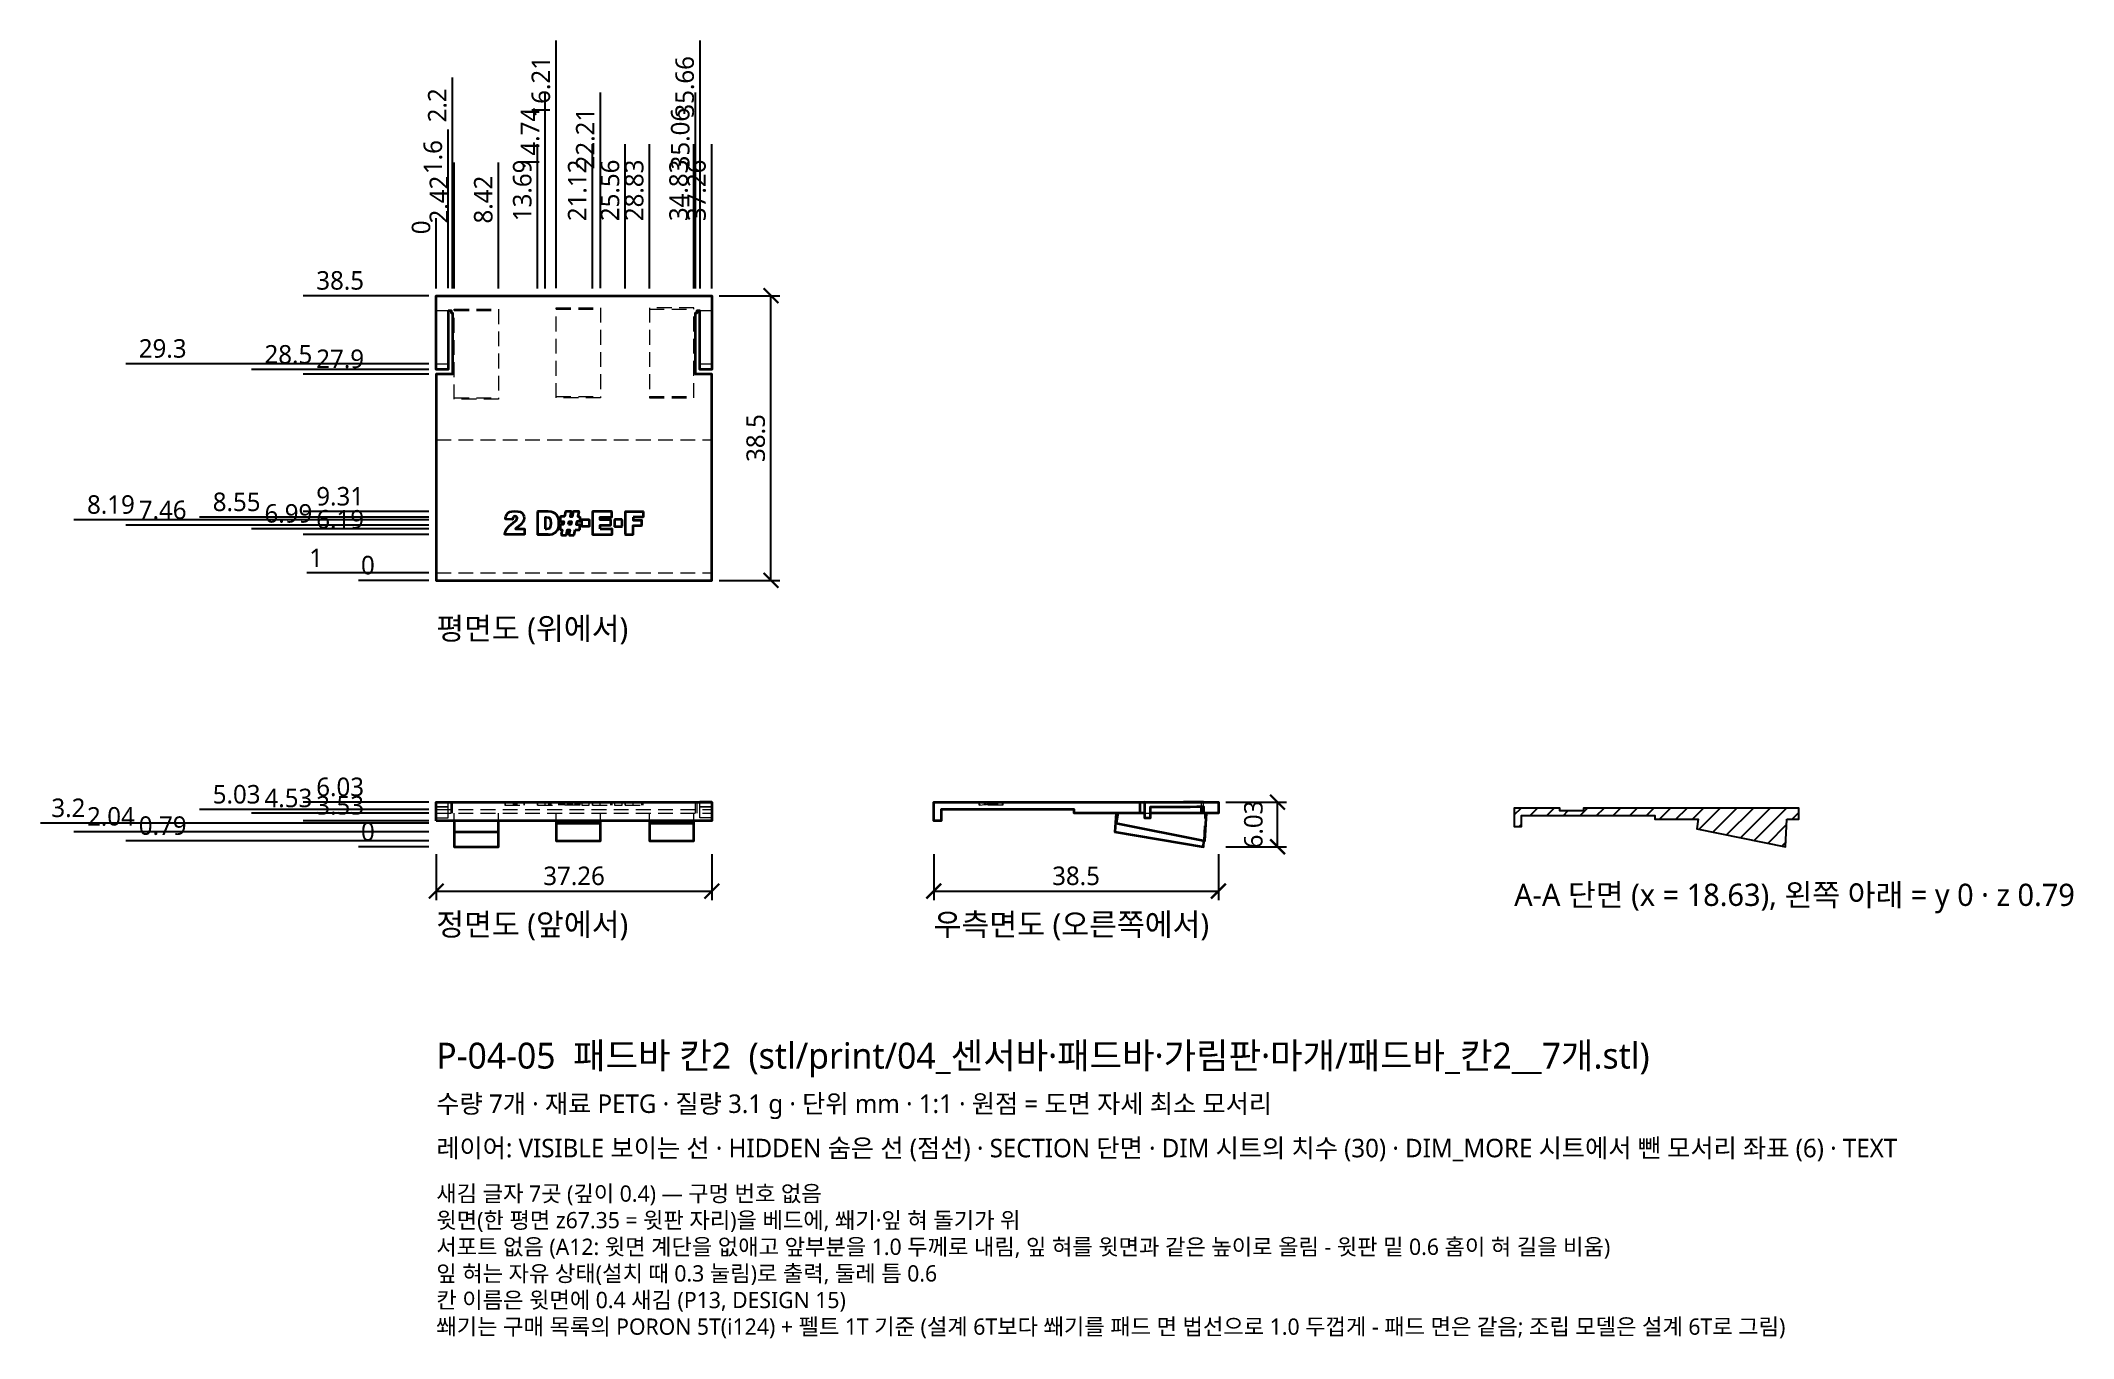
# Model space of a CAD drawing. Header units: millimetres. Extents: x -54 to 221, y -66 to 109.
import ezdxf

# ---------------------------------------------------------------- set-up
doc = ezdxf.new("R2010")
doc.units = ezdxf.units.MM
doc.linetypes.add('HIDDEN', pattern=[3, 2, -1])
for name, color, linetype, lineweight in [('DIM', 4, 'CONTINUOUS', 13), ('DIM_MORE', 3, 'CONTINUOUS', 13), ('HIDDEN', 8, 'HIDDEN', 18), ('SECTION', 5, 'CONTINUOUS', 25), ('TEXT', 7, 'CONTINUOUS', 18), ('VISIBLE', 7, 'CONTINUOUS', 35)]:
    doc.layers.add(name, color=color, linetype=linetype, lineweight=lineweight)
doc.styles.add('KR', font='malgun.ttf')
doc.dimstyles.new('TOCCATA', dxfattribs={"dimtxt": 2.5, "dimasz": 2, "dimexe": 1.2, "dimexo": 1, "dimgap": 0.8, "dimtad": 1, "dimdsep": 46, "dimtxsty": 'KR', "dimblk": 'ARCHTICK', "dimcen": 2.5, "dimazin": 3, "dimtfac": 0.5, "dimtmove": 2, "dimatfit": 3})

# ---------------------------------------------------------------- blocks, each defined once
blk = doc.blocks.new('_ARCHTICK')
at = {"color": 0, "linetype": 'BYBLOCK', "const_width": 0.15}
blk.add_lwpolyline([(-0.5, -0.5), (0.5, 0.5)], dxfattribs=at)
blk = doc.blocks.new('*D6')
for p, q in [((1.6, 85.53), (1.6, 97.03)), ((1.6, 81.53), (1.6, 85.53)), ((1.6, 75.53), (1.6, 81.53))]:
    blk.add_line(p, q)
at = {"layer": 'Defpoints'}
for p in [(1.6, 89.53), (1.6, 74.53), (0, 36.03)]:
    blk.add_point(p, dxfattribs=at)
at = {"layer": 'DIM', "insert": (-0.45, 93.28), "char_height": 2.5, "attachment_point": 5, "rotation": 90, "style": 'KR'}
blk.add_mtext('1.6', dxfattribs=at)
blk = doc.blocks.new('*D12')
for p, q in [((16.21, 92.53), (16.21, 109.03)), ((16.21, 88.53), (16.21, 92.53)), ((16.21, 75.53), (16.21, 88.53))]:
    blk.add_line(p, q)
at = {"layer": 'Defpoints'}
for p in [(16.21, 96.53), (16.21, 74.53), (0, 36.03)]:
    blk.add_point(p, dxfattribs=at)
at = {"layer": 'DIM', "insert": (14.16, 102.78), "char_height": 2.5, "attachment_point": 5, "rotation": 90, "style": 'KR'}
blk.add_mtext('16.21', dxfattribs=at)
blk = doc.blocks.new('*D14')
for p, q in [((22.21, 85.53), (22.21, 102.03)), ((22.21, 81.53), (22.21, 85.53)), ((22.21, 75.53), (22.21, 81.53))]:
    blk.add_line(p, q)
at = {"layer": 'Defpoints'}
for p in [(22.21, 89.53), (22.21, 74.53), (0, 36.03)]:
    blk.add_point(p, dxfattribs=at)
at = {"layer": 'DIM', "insert": (20.16, 95.78), "char_height": 2.5, "attachment_point": 5, "rotation": 90, "style": 'KR'}
blk.add_mtext('22.21', dxfattribs=at)

msp = doc.modelspace()

# ---------------------------------------------------------------- hatches: boundary and pattern name
at = {"layer": 'SECTION'}
h = msp.add_hatch(dxfattribs=at)
h.set_pattern_fill('ANSI31', scale=0.5)
h.paths.add_polyline_path([(182.638, 3.74), (184.258, 3.74), (184.258, 5.24), (155.121, 5.24), (155.121, 4.84), (151.926, 4.84), (151.926, 5.24), (145.758, 5.24), (145.758, 2.74), (146.758, 2.74), (146.758, 4.24), (164.758, 4.24), (164.758, 3.74), (170.638, 3.74), (170.441, 2.41), (182.441, 0)])

# ---------------------------------------------------------------- linework, layer by layer
at = {"layer": 'HIDDEN'}
for points in [[(0, 72.529), (1.593, 72.529)], [(2.425, 60.532), (2.425, 72.699), (8.425, 72.699), (8.425, 60.532), (2.425, 60.532)], [(2.425, 72.532), (8.425, 72.532)], [(16.21, 60.712), (16.21, 72.909), (22.21, 72.909), (22.21, 60.712), (16.21, 60.712)], [(16.21, 72.712), (22.21, 72.712)], [(28.833, 60.712), (34.833, 60.712), (34.833, 72.909), (28.833, 72.909), (28.833, 60.712)], [(28.833, 72.712), (34.833, 72.712)], [(35.665, 72.529), (37.258, 72.529)], [(0, 65.329), (1.6, 65.329)], [(35.658, 65.329), (37.258, 65.329)], [(2.425, 60.699), (8.425, 60.699)], [(16.21, 60.909), (22.21, 60.909)], [(28.833, 60.909), (34.833, 60.909)], [(0, 55.029), (37.258, 55.029)], [(0, 37.029), (37.258, 37.029)], [(0, 3.926), (1.6, 3.926), (1.6, 6.022)], [(0, 5.986), (1.6, 5.986)], [(2, 4.526), (2, 6.026)], [(2.2, 4.526), (2.2, 6.026)], [(9.283, 6.026), (9.283, 5.626), (11.909, 5.626), (11.909, 6.026)], [(9.345, 5.626), (9.345, 6.026)], [(10.422, 5.626), (10.422, 6.026)], [(10.516, 5.626), (10.516, 6.026)], [(10.696, 5.626), (10.696, 6.026)], [(10.758, 5.626), (10.758, 6.026)], [(10.852, 5.626), (10.852, 6.026)], [(10.914, 5.626), (10.914, 6.026)], [(10.935, 5.626), (10.935, 6.026)], [(11.888, 5.626), (11.888, 6.026)], [(13.695, 5.626), (16.58, 5.626), (16.58, 6.026)], [(13.695, 5.626), (13.695, 6.026), (13.695, 5.626)], [(14.743, 5.626), (14.743, 6.026)], [(15.203, 5.626), (15.203, 6.026)], [(15.297, 5.626), (15.297, 6.026)], [(15.384, 5.626), (15.384, 6.026)], [(15.527, 5.626), (15.527, 6.026)], [(19.396, 5.626), (16.765, 5.626), (16.765, 6.026)], [(16.902, 5.626), (16.902, 6.026)], [(17.038, 5.626), (17.038, 6.026)], [(17.171, 5.626), (17.171, 6.026)], [(17.253, 5.626), (17.253, 6.026)], [(17.39, 5.626), (17.39, 6.026)], [(17.738, 5.626), (17.738, 6.026)], [(17.876, 5.626), (17.876, 6.026)], [(17.933, 5.626), (17.933, 6.026)], [(17.96, 5.626), (17.96, 6.026)], [(18.064, 5.626), (18.064, 6.026)], [(18.093, 5.626), (18.093, 6.026)], [(18.203, 5.626), (18.203, 6.026)], [(18.23, 5.626), (18.23, 6.026)], [(18.285, 5.626), (18.285, 6.026)], [(18.42, 5.626), (18.42, 6.026)], [(18.772, 5.626), (18.772, 6.026)], [(18.909, 5.626), (18.909, 6.026)], [(18.99, 5.626), (18.99, 6.026)], [(19.129, 5.626), (19.129, 6.026)], [(19.259, 5.626), (19.259, 6.026)], [(19.396, 5.626), (19.397, 6.026), (19.396, 5.626)], [(19.669, 6.026), (19.669, 5.626), (20.68, 5.626), (20.68, 6.026)], [(21.121, 5.626), (23.774, 5.626), (23.774, 6.026)], [(21.121, 5.626), (21.121, 6.026), (21.121, 5.626)], [(22.171, 5.626), (22.171, 6.026)], [(23.617, 5.626), (23.617, 6.026)], [(23.729, 5.626), (23.729, 6.026)], [(24.102, 6.026), (24.102, 5.626), (25.114, 5.626), (25.114, 6.026)], [(25.56, 5.626), (27.977, 5.626), (27.977, 6.026)], [(25.56, 5.626), (25.56, 6.026), (25.56, 5.626)], [(26.613, 5.626), (26.613, 6.026)], [(27.778, 6.026), (27.778, 5.626), (27.778, 6.026)], [(35.058, 4.526), (35.058, 6.026)], [(35.258, 4.526), (35.258, 6.026)], [(37.258, 3.926), (35.658, 3.926), (35.658, 6.022)], [(35.658, 5.986), (37.258, 5.986)], [(76.621, 6.026), (76.621, 5.626), (73.395, 5.626), (73.395, 6.026)], [(73.444, 5.626), (73.444, 6.026)], [(73.497, 5.626), (76.515, 6.026)], [(74.117, 5.626), (74.117, 6.026)], [(74.246, 5.626), (74.246, 6.026)], [(74.306, 5.626), (74.306, 6.026)], [(74.529, 5.626), (74.529, 6.026)], [(74.672, 5.626), (74.672, 6.026)], [(74.718, 5.626), (74.718, 6.026)], [(74.803, 5.626), (74.803, 6.026)], [(75.201, 5.626), (75.201, 6.026)], [(75.399, 5.626), (75.399, 6.026)], [(75.451, 5.626), (75.451, 6.026)], [(75.474, 5.626), (75.474, 6.026)], [(75.485, 5.626), (75.485, 6.026)], [(75.612, 5.626), (75.612, 6.026)], [(75.657, 5.626), (75.657, 6.026)], [(75.728, 5.626), (75.728, 6.026)], [(75.76, 5.626), (75.76, 6.026)], [(75.77, 5.626), (75.77, 6.026)], [(75.804, 5.626), (75.804, 6.026)], [(75.808, 5.626), (75.808, 6.026)], [(75.847, 5.626), (75.847, 6.026)], [(75.888, 5.626), (75.888, 6.026)], [(75.907, 5.626), (75.907, 6.026)], [(75.908, 5.626), (75.908, 6.026)], [(75.929, 5.626), (75.929, 6.026)], [(76.57, 5.626), (76.57, 6.026)], [(103.458, 5.424), (103.458, 6.026)], [(103.758, 5.426), (103.758, 6.026)], [(0, 5.429), (1.6, 5.429)], [(0, 5.426), (1.6, 5.426)], [(0, 5.42), (1.6, 5.42)], [(0, 5.386), (1.6, 5.386)], [(0, 5.026), (37.258, 5.026)], [(0, 4.526), (37.258, 4.526)], [(2.425, 3.527), (2.425, 4.526)], [(8.425, 3.527), (8.425, 4.526)], [(16.21, 3.533), (16.21, 4.526)], [(22.21, 3.533), (22.21, 4.526)], [(28.833, 3.533), (28.833, 4.526)], [(34.833, 3.533), (34.833, 4.526)], [(35.658, 5.429), (37.258, 5.429)], [(35.658, 5.426), (37.258, 5.426)], [(35.658, 5.42), (37.258, 5.42)], [(35.658, 5.386), (37.258, 5.386)], [(95.76, 4.526), (96.557, 4.526)], [(103.791, 0.822), (103.928, 4.526)]]:
    msp.add_lwpolyline(points, dxfattribs=at)
at = {"layer": 'SECTION'}
msp.add_lwpolyline([(182.638, 3.74), (184.258, 3.74), (184.258, 5.24), (155.121, 5.24), (155.121, 4.84), (151.926, 4.84), (151.926, 5.24), (145.758, 5.24), (145.758, 2.74), (146.758, 2.74), (146.758, 4.24), (164.758, 4.24), (164.758, 3.74), (170.638, 3.74), (170.441, 2.41), (182.441, 0)], close=True, dxfattribs=at)
at = {"layer": 'VISIBLE'}
for points in [[(1.6, 72.529), (1.6, 64.529), (0, 64.529), (0, 74.529), (37.258, 74.529), (37.258, 64.529), (35.658, 64.529), (35.658, 72.529)], [(1.593, 72.529), (2, 72.529), (2, 72.229), (2.2, 72.229), (2.2, 63.929), (0, 63.929), (0, 36.029), (37.258, 36.029), (37.258, 63.929), (35.058, 63.929), (35.058, 72.229), (35.258, 72.229), (35.258, 72.529), (35.665, 72.529)], [(11.855, 42.215), (9.341, 42.215), (9.318, 42.221), (9.299, 42.234), (9.287, 42.254), (9.283, 42.278), (9.374, 42.658), (9.556, 43.008), (9.876, 43.373), (10.387, 43.793), (10.684, 44.03), (10.845, 44.196), (10.913, 44.319), (10.935, 44.428), (10.914, 44.532), (10.852, 44.619), (10.758, 44.68), (10.639, 44.7), (10.516, 44.679), (10.422, 44.617), (10.349, 44.498), (10.297, 44.284), (10.28, 44.26), (10.26, 44.248), (10.243, 44.246), (9.398, 44.314), (9.381, 44.318), (9.361, 44.332), (9.349, 44.351), (9.345, 44.38), (9.418, 44.707), (9.534, 44.955), (9.707, 45.147), (9.934, 45.283), (10.23, 45.365), (10.614, 45.393), (11.017, 45.367), (11.327, 45.287), (11.557, 45.153), (11.736, 44.96), (11.85, 44.723), (11.888, 44.454), (11.845, 44.168), (11.72, 43.903), (11.483, 43.627), (11.117, 43.334), (10.907, 43.186), (10.782, 43.092), (10.694, 43.017), (11.854, 43.017)], [(13.695, 45.287), (13.694, 45.281)], [(15.139, 42.215), (15.407, 42.237), (15.706, 42.3), (15.938, 42.397), (16.147, 42.552), (16.329, 42.763), (16.466, 43.018), (16.552, 43.352), (16.58, 43.792), (16.561, 44.098), (16.504, 44.388), (16.404, 44.655), (16.256, 44.89), (16.061, 45.083), (15.819, 45.225), (15.514, 45.313), (15.139, 45.341), (13.749, 45.341), (13.726, 45.334), (13.712, 45.324), (13.702, 45.31), (13.695, 45.287)], [(13.695, 45.287), (13.695, 42.269), (13.699, 42.252), (13.712, 42.233), (13.726, 42.222), (13.749, 42.215)], [(14.743, 43.018), (14.909, 43.017), (15.15, 43.034), (15.297, 43.077), (15.389, 43.152), (15.462, 43.272), (15.51, 43.468), (15.527, 43.769), (15.49, 44.157), (15.384, 44.383), (15.203, 44.499), (14.91, 44.541), (14.743, 44.541), (14.743, 43.018)], [(17.39, 44.659), (16.819, 44.659), (16.786, 44.645), (16.772, 44.627), (16.766, 44.611), (16.765, 44.027), (16.778, 43.995), (16.796, 43.98), (16.819, 43.973), (17.253, 43.973), (17.171, 43.574), (16.819, 43.574), (16.786, 43.561), (16.775, 43.547), (16.766, 43.526), (16.765, 42.942), (16.769, 42.925), (16.786, 42.901), (16.819, 42.888), (17.038, 42.888), (16.902, 42.232), (16.909, 42.198), (16.928, 42.176), (16.955, 42.166), (17.548, 42.166), (17.58, 42.18), (17.599, 42.209), (17.738, 42.888), (18.064, 42.888), (17.934, 42.232), (17.938, 42.203), (17.955, 42.18), (17.987, 42.166), (18.583, 42.166), (18.615, 42.18), (18.635, 42.209)], [(17.39, 44.659), (17.528, 45.35)], [(17.39, 44.659), (17.528, 45.35)], [(17.528, 45.35), (17.547, 45.379), (17.579, 45.392), (18.176, 45.392), (18.208, 45.379), (18.225, 45.355), (18.229, 45.326), (18.093, 44.659), (18.42, 44.659), (18.559, 45.35), (18.579, 45.379), (18.611, 45.392), (19.204, 45.392), (19.227, 45.386), (19.241, 45.375), (19.254, 45.356), (19.259, 45.327), (19.129, 44.659), (19.343, 44.659), (19.375, 44.645), (19.392, 44.622), (19.396, 44.605), (19.395, 44.021), (19.39, 44.004), (19.375, 43.986), (19.343, 43.973), (18.99, 43.973), (18.909, 43.574), (19.343, 43.574), (19.365, 43.567), (19.379, 43.557), (19.392, 43.537), (19.396, 43.52)], [(19.669, 43.354), (19.669, 44.203), (19.676, 44.225), (19.69, 44.243), (19.723, 44.256), (20.626, 44.256), (20.649, 44.25), (20.667, 44.235), (20.68, 44.203), (20.68, 43.354), (20.673, 43.332), (20.658, 43.314), (20.626, 43.3), (19.723, 43.3), (19.705, 43.304), (19.686, 43.317), (19.673, 43.337), (19.669, 43.354)], [(21.121, 45.287), (21.12, 45.281)], [(22.171, 43.016), (22.171, 43.489), (23.563, 43.489), (23.591, 43.499), (23.607, 43.516), (23.617, 43.543), (23.617, 44.168), (23.607, 44.195), (23.591, 44.212), (23.563, 44.222), (22.171, 44.222), (22.171, 44.58), (23.675, 44.58), (23.692, 44.584), (23.716, 44.602), (23.729, 44.634), (23.729, 45.287), (23.725, 45.304), (23.703, 45.331), (23.675, 45.341), (21.174, 45.341), (21.152, 45.334), (21.138, 45.324), (21.127, 45.31), (21.121, 45.287)], [(21.121, 45.287), (21.121, 42.269), (21.127, 42.247), (21.142, 42.229), (21.174, 42.215), (23.732, 42.218), (23.761, 42.237), (23.774, 42.269), (23.774, 42.962), (23.77, 42.979), (23.757, 42.999), (23.738, 43.012), (23.721, 43.016)], [(24.156, 43.3), (25.06, 43.3), (25.082, 43.307), (25.096, 43.317), (25.109, 43.337), (25.114, 43.354), (25.114, 44.203), (25.109, 44.22), (25.096, 44.239), (25.082, 44.25), (25.06, 44.256), (24.156, 44.256), (24.134, 44.25), (24.12, 44.239), (24.107, 44.22), (24.102, 44.203), (24.102, 43.354), (24.107, 43.337), (24.12, 43.317), (24.134, 43.307), (24.156, 43.3)], [(25.56, 45.287), (25.567, 45.31), (25.578, 45.324), (25.592, 45.334), (25.614, 45.341)], [(25.56, 45.287), (25.56, 42.269), (25.567, 42.247), (25.578, 42.233), (25.592, 42.222), (25.614, 42.215)], [(25.56, 45.287), (25.56, 45.281)], [(25.614, 45.341), (27.923, 45.341), (27.955, 45.328), (27.97, 45.31), (27.977, 45.287), (27.977, 44.63), (27.967, 44.602), (27.945, 44.583), (27.923, 44.576), (26.613, 44.576)], [(26.613, 44.572), (26.613, 44.171), (27.724, 44.17), (27.741, 44.166), (27.76, 44.153), (27.773, 44.134), (27.778, 44.117)], [(27.778, 43.498), (27.778, 44.117)], [(27.778, 43.498), (27.778, 44.117)], [(11.849, 43.016), (11.872, 43.012), (11.892, 42.999), (11.905, 42.979), (11.909, 42.962), (11.909, 42.269), (11.905, 42.252), (11.892, 42.233), (11.878, 42.222), (11.855, 42.215)], [(15.139, 42.215), (13.749, 42.215)], [(13.749, 42.215), (13.754, 42.215)], [(13.755, 42.215), (15.139, 42.215)], [(17.876, 43.574), (17.96, 43.973), (18.285, 43.973), (18.203, 43.574), (17.876, 43.574)], [(18.635, 42.209), (18.772, 42.888)], [(18.635, 42.209), (18.772, 42.888)], [(18.772, 42.888), (19.343, 42.888), (19.365, 42.895), (19.379, 42.905), (19.392, 42.925), (19.396, 42.942)], [(19.396, 42.942), (19.396, 43.52)], [(19.396, 42.942), (19.396, 43.52)], [(22.171, 43.016), (23.721, 43.016)], [(22.171, 43.016), (23.721, 43.016)], [(25.614, 42.215), (26.559, 42.215)], [(26.559, 42.215), (26.581, 42.222), (26.596, 42.233), (26.606, 42.247), (26.613, 42.269)], [(26.613, 42.273), (26.613, 43.447), (27.724, 43.444), (27.741, 43.448), (27.76, 43.461), (27.773, 43.481), (27.778, 43.498)], [(0, 6.02), (1.6, 6.02), (1.6, 6.029)], [(0, 3.526), (0, 6.029), (37.258, 6.029), (37.258, 3.526), (0, 3.526)], [(37.258, 6.02), (35.658, 6.022), (35.658, 6.029)], [(95.76, 4.526), (86.258, 4.526), (86.258, 5.026), (68.258, 5.026), (68.258, 3.526), (67.258, 3.526), (67.258, 6.026), (105.758, 6.026), (105.758, 4.526), (96.557, 4.526)], [(95.158, 4.526), (95.158, 6.026)], [(103.758, 6.026), (102.858, 6.029), (101.958, 6.02), (101.058, 6.021), (98.358, 5.996), (96.558, 5.986), (95.758, 6.026), (95.758, 3.926), (96.558, 3.926), (96.558, 5.386), (98.358, 5.396), (101.058, 5.421), (101.958, 5.42), (102.858, 5.429), (103.758, 5.426), (103.758, 4.526)], [(2.425, 3.527), (2.425, 0), (8.425, 0), (8.425, 3.527)], [(16.21, 3.533), (16.21, 0.786), (22.21, 0.786), (22.21, 3.533)], [(16.21, 3.196), (22.21, 3.196)], [(28.833, 3.533), (28.833, 0.786), (34.833, 0.786), (34.833, 3.533)], [(28.833, 3.196), (34.833, 3.196)], [(91.928, 4.526), (91.761, 2.04), (103.761, 0), (103.791, 0.822)], [(92.138, 4.526), (91.941, 3.196), (103.941, 0.786), (104.138, 4.526)], [(103.458, 4.526), (103.458, 5.424)], [(2.425, 2.04), (8.425, 2.04)]]:
    msp.add_lwpolyline(points, dxfattribs=at)

# ---------------------------------------------------------------- texts
at = {"layer": 'TEXT', "style": 'KR'}
for s, height, p in [('평면도 (위에서)', 3, (0, 28.029)), ('A-A 단면 (x = 18.63), 왼쪽 아래 = y 0 · z 0.79', 3, (145.758, -8)), ('정면도 (앞에서)', 3, (0, -12)), ('우측면도 (오른쪽에서)', 3, (67.258, -12)), ('P-04-05  패드바 칸2  (stl/print/04_센서바·패드바·가림판·마개/패드바_칸2__7개.stl)', 3.5, (0, -30)), ('수량 7개 · 재료 PETG · 질량 3.1 g · 단위 mm · 1:1 · 원점 = 도면 자세 최소 모서리', 2.5, (0, -36)), ('레이어: VISIBLE 보이는 선 · HIDDEN 숨은 선 (점선) · SECTION 단면 · DIM 시트의 치수 (30) · DIM_MORE 시트에서 뺀 모서리 좌표 (6) · TEXT', 2.5, (0, -42)), ('새김 글자 7곳 (깊이 0.4) — 구멍 번호 없음', 2.2, (0, -48)), ('윗면(한 평면 z67.35 = 윗판 자리)을 베드에, 쐐기·잎 혀 돌기가 위', 2.2, (0, -51.6)), ('서포트 없음 (A12: 윗면 계단을 없애고 앞부분을 1.0 두께로 내림, 잎 혀를 윗면과 같은 높이로 올림 - 윗판 밑 0.6 홈이 혀 길을 비움)', 2.2, (0, -55.2)), ('잎 혀는 자유 상태(설치 때 0.3 눌림)로 출력, 둘레 틈 0.6', 2.2, (0, -58.8)), ('칸 이름은 윗면에 0.4 새김 (P13, DESIGN 15)', 2.2, (0, -62.4)), ('쐐기는 구매 목록의 PORON 5T(i124) + 펠트 1T 기준 (설계 6T보다 쐐기를 패드 면 법선으로 1.0 두껍게 - 패드 면은 같음; 조립 모델은 설계 6T로 그림)', 2.2, (0, -66))]:
    msp.add_text(s, height=height, dxfattribs=at).set_placement(p)

# ---------------------------------------------------------------- dimensions: what is measured, and where the dimension line sits
at = {"layer": 'DIM'}
for feature_location, offset, picture, middle in [((16.21, 74.529), (0, 22), '*D12', (14.16, 102.779)), ((22.21, 74.529), (0, 15), '*D14', (20.16, 95.779)), ((1.6, 74.529), (0, 15), '*D6', (-0.45, 93.279))]:
    dim = msp.add_ordinate_dim(feature_location=feature_location, offset=offset, dtype=1, origin=(0, 36.029), dimstyle='TOCCATA', dxfattribs=at)
    dim.commit()
    dim.dimension.update_dxf_attribs({"geometry": picture, "text_midpoint": middle})
for feature_location, offset, dtype, origin in [((35.66, 74.529), (0, 22), 1, (0, 36.029)), ((2.2, 74.529), (0, 22), 1, (0, 36.029)), ((14.74, 74.529), (0, 15), 1, (0, 36.029)), ((35.06, 74.529), (0, 15), 1, (0, 36.029)), ((13.69, 74.529), (0, 8), 1, (0, 36.029)), ((21.12, 74.529), (0, 8), 1, (0, 36.029)), ((25.56, 74.529), (0, 8), 1, (0, 36.029)), ((28.83, 74.529), (0, 8), 1, (0, 36.029)), ((34.83, 74.529), (0, 8), 1, (0, 36.029)), ((37.26, 74.529), (0, 8), 1, (0, 36.029)), ((2.42, 74.529), (0, 8), 1, (0, 36.029)), ((8.42, 74.529), (0, 8), 1, (0, 36.029)), ((0, 74.529261589), (0, 8), 1, (0, 36.029261589)), ((0, 74.529), (-8, 0), 0, (0, 36.029)), ((0, 64.529), (-15, 0), 0, (0, 36.029)), ((0, 63.929), (-8, 0), 0, (0, 36.029)), ((0, 44.579), (-22, 0), 0, (0, 36.029)), ((0, 45.339), (-8, 0), 0, (0, 36.029)), ((0, 43.019), (-15, 0), 0, (0, 36.029)), ((0, 42.219), (-8, 0), 0, (0, 36.029)), ((0, 37.029), (-15, 0), 0, (0, 36.029)), ((0, 36.029261589), (-8, 0), 0, (0, 36.029261589)), ((0, 5.03), (-22, 0), 0, (0, 0)), ((0, 6.03), (-8, 0), 0, (0, 0)), ((0, 4.53), (-15, 0), 0, (0, 0)), ((0, 3.53), (-8, 0), 0, (0, 0)), ((0, 0), (-8, 0), 0, (0, 0))]:
    msp.add_ordinate_dim(feature_location=feature_location, offset=offset, dtype=dtype, origin=origin, dimstyle='TOCCATA', dxfattribs=at).render()
for base, p1, p2 in [((45.258, 36.029), (37.258, 36.029), (37.258, 74.529)), ((113.758, 0), (105.758, 0), (105.758, 6.029))]:
    msp.add_linear_dim(base=base, p1=p1, p2=p2, angle=90, dimstyle='TOCCATA', dxfattribs=at).render()
for base, p1, p2 in [((0, -6), (0, 0), (37.258, 0)), ((67.258, -6), (67.258, 0), (105.758, 0))]:
    msp.add_linear_dim(base=base, p1=p1, p2=p2, dimstyle='TOCCATA', dxfattribs=at).render()
at = {"layer": 'DIM_MORE'}
for feature_location, offset, origin in [((0, 65.329), (-32, 0), (0, 36.029)), ((0, 44.219), (-39, 0), (0, 36.029)), ((0, 43.489), (-32, 0), (0, 36.029)), ((0, 3.2), (-46, 0), (0, 0)), ((0, 2.04), (-39, 0), (0, 0)), ((0, 0.79), (-32, 0), (0, 0))]:
    msp.add_ordinate_dim(feature_location=feature_location, offset=offset, dtype=0, origin=origin, dimstyle='TOCCATA', dxfattribs=at).render()

doc.saveas('drawing.dxf')
